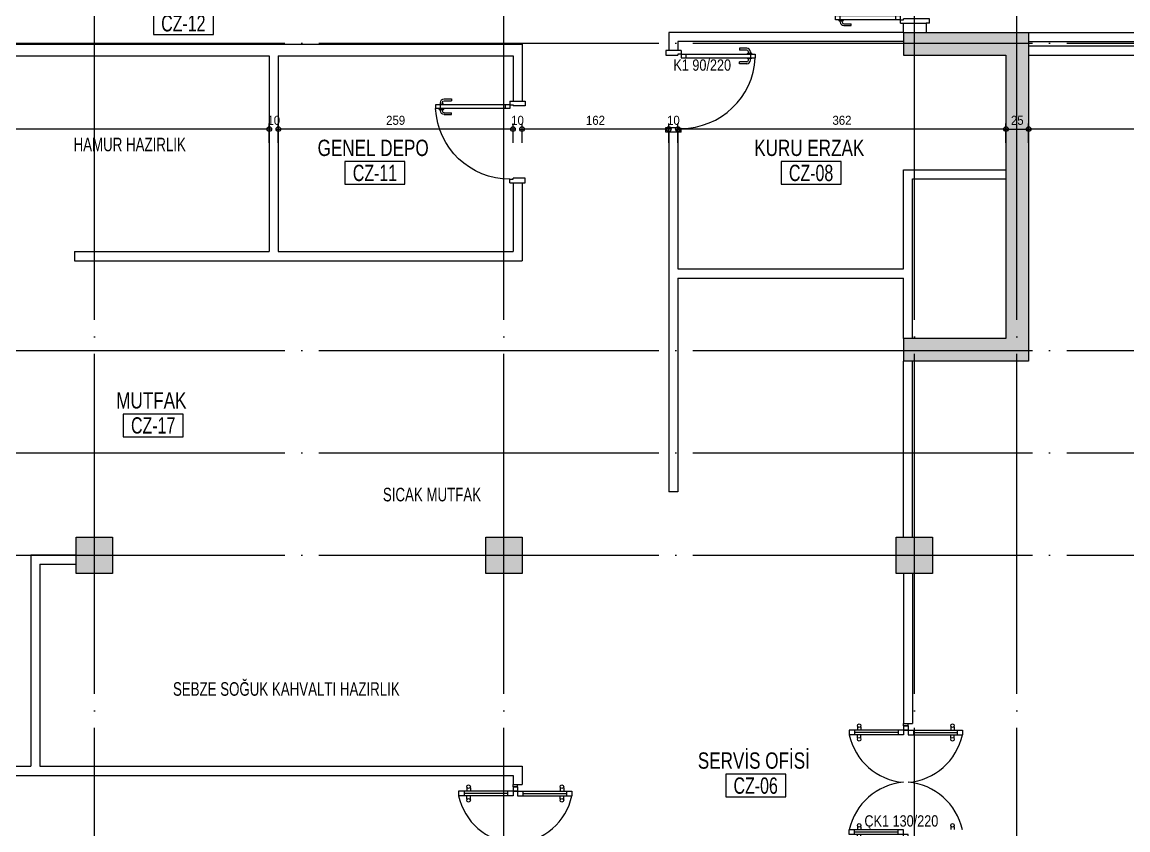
# Model space of a CAD drawing. Extents: x 460786 to 545292, y 30998 to 41694.
# Drawn here: x 490335 to 491556, y 39799 to 40691 of the extents above; entities that cross this region are included whole.
import ezdxf
from ezdxf.enums import TextEntityAlignment as Align

# ---------------------------------------------------------------- set-up
doc = ezdxf.new("R2010")
doc.units = 0
doc.header["$LTSCALE"] = 50
doc.header["$MEASUREMENT"] = 0
doc.header["$PDMODE"] = 35
doc.linetypes.add('DASHDOT', pattern=[5.5, 5, -0.25, 0, -0.25])
doc.layers.get('0').update_dxf_attribs({"linetype": 'CONTINUOUS'})
doc.layers.get('Defpoints').update_dxf_attribs({"linetype": 'CONTINUOUS'})
for name, color, linetype in [('A-Aks Dikey', 12, 'DASHDOT'), ('A-Aks Yatay', 12, 'DASHDOT'), ('A-Betonarme', 6, 'CONTINUOUS'), ('A-Cam', 160, 'CONTINUOUS'), ('A-Duvar', 7, 'CONTINUOUS'), ('A-Kapı', 2, 'CONTINUOUS'), ('A-mahal adi', 1, 'CONTINUOUS'), ('A-mahal no', 4, 'CONTINUOUS'), ('A-Olcu  IC Yatay', 8, 'CONTINUOUS'), ('A-Poz-Kapı', 4, 'CONTINUOUS'), ('A-Tarama 1', 9, 'CONTINUOUS'), ('A-Yazı 1', 200, 'CONTINUOUS')]:
    doc.layers.add(name, color=color, linetype=linetype)
doc.styles.add('blkan', font='arial.ttf', dxfattribs={"width": 0.9, "height": 12.5})
doc.styles.get("Standard").update_dxf_attribs({"font": 'arial.ttf', "width": 0.9})
doc.dimstyles.new('EXIT', dxfattribs={"dimscale": 50, "dimtxt": 0.23, "dimasz": 0.03, "dimexe": 0.125, "dimexo": 0.5, "dimgap": 0.09, "dimtad": 1, "dimzin": 1, "dimdsep": 46, "dimtxsty": 'Standard', "dimblk": 'TICK', "dimcen": 0.2, "dimadec": 0, "dimazin": 0, "dimtfac": 1, "dimtix": 1, "dimtofl": 0, "dimtmove": 2, "dimatfit": 3, "dimldrblk": 'TICK', "dimfxl": 1, "dimtolj": 1, "dimtzin": 1, "dimarcsym": 0})
pattern_1 = [(225, (-3046.124, 1950.459), (5.30330086, -5.30330086), []), (225, (-3051.4276, 1950.459), (5.30330086, -5.30330086), [3.75, -1.875])]

# ---------------------------------------------------------------- blocks, each defined once
blk = doc.blocks.new('kapı L 160p 25')
at = {"ltscale": 20}
for p, q in [((14, 75.3), (18.2, 75.3)), ((14, 3.5), (14, 75.3)), ((18.2, 3.5), (18.2, 75.3)), ((166, 75.3), (161.8, 75.3)), ((161.8, 3.5), (161.8, 75.3)), ((166, 3.5), (166, 75.3)), ((7.5, 65.8), (7.5, 57.8)), ((9.5, 65.8), (9.5, 57.8)), ((11.5, 69.8), (13.2, 69.8)), ((11.5, 67.8), (13.2, 67.8)), ((13.2, 71.3), (14, 71.3)), ((13.2, 71.3), (13.2, 66.3)), ((13.2, 66.3), (14, 66.3)), ((13.2, 66.3), (14, 66.3)), ((14, 70.1), (18.2, 70.1)), ((19, 71.3), (18.2, 71.3)), ((19, 66.3), (18.2, 66.3)), ((19, 71.3), (19, 66.3)), ((20.7, 69.8), (19, 69.8)), ((20.7, 67.8), (19, 67.8)), ((22.7, 65.8), (22.7, 57.8)), ((24.7, 65.8), (24.7, 57.8)), ((155.3, 65.8), (155.3, 57.8)), ((157.3, 65.8), (157.3, 57.8)), ((159.3, 69.8), (161, 69.8)), ((159.3, 67.8), (161, 67.8)), ((161, 71.3), (161.8, 71.3)), ((161, 71.3), (161, 66.3)), ((161, 66.3), (161.8, 66.3)), ((166, 70.1), (161.8, 70.1)), ((166.8, 71.3), (166, 71.3)), ((166.8, 66.3), (166, 66.3)), ((166.8, 66.3), (166, 66.3)), ((166.8, 71.3), (166.8, 66.3)), ((168.5, 69.8), (166.8, 69.8)), ((168.5, 67.8), (166.8, 67.8)), ((170.5, 65.8), (170.5, 57.8)), ((172.5, 65.8), (172.5, 57.8)), ((7.5, 57.8), (9.5, 57.8)), ((24.7, 57.8), (22.7, 57.8)), ((155.3, 57.8), (157.3, 57.8)), ((172.5, 57.8), (170.5, 57.8)), ((10, 3.5), (14, 3.5)), ((10, 3.5), (10, 0)), ((14, 8.7), (18.2, 8.7)), ((14, 3.5), (18.2, 3.5)), ((14, 3.5), (14, 0)), ((14, 0), (15, 0)), ((15, -28.5), (15, 0)), ((166, 8.7), (161.8, 8.7)), ((166, 3.5), (161.8, 3.5)), ((165, -28.5), (165, 0)), ((166, 0), (165, 0)), ((170, 3.5), (166, 3.5)), ((166, 3.5), (166, 0)), ((170, 3.5), (170, 0)), ((10, -28.5), (10, -25)), ((10, -28.5), (15, -28.5)), ((170, -28.5), (165, -28.5)), ((170, -28.5), (170, -25))]:
    blk.add_line(p, q, dxfattribs=at)
for centre, start, end in [((18.2, 3.5), 0, 90), ((161.8, 3.5), 90, 180)]:
    blk.add_arc(centre, 71.8, start, end)
for centre, radius, start, end in [((11.5, 65.8), 4, 90, 180), ((11.5, 65.8), 2, 90, 180), ((20.7, 65.8), 4, 0, 90), ((20.7, 65.8), 2, 0, 90), ((159.3, 65.8), 4, 90, 180), ((159.3, 65.8), 2, 90, 180), ((168.5, 65.8), 4, 0, 90), ((168.5, 65.8), 2, 0, 90)]:
    blk.add_arc(centre, radius, start, end, dxfattribs=at)
at = {"layer": 'A-Poz-Kapı', "width": 0.8}
blk.add_attdef('POZNO', (40, -15.2), '', height=12.5, rotation=90, dxfattribs=at)
blk = doc.blocks.new('kapı L 90p 10')
at = {"ltscale": 20}
for p, q in [((-2.5, 75.9), (-2.5, 67.9)), ((-0.5, 75.9), (-0.5, 67.9)), ((1.5, 79.9), (3.2, 79.9)), ((1.5, 77.9), (3.2, 77.9)), ((3.2, 81.4), (4, 81.4)), ((3.2, 81.4), (3.2, 76.4)), ((3.2, 76.4), (4, 76.4)), ((3.2, 76.4), (4, 76.4)), ((4, 85.4), (8.2, 85.4)), ((4, 3.5), (4, 85.4)), ((4, 80.2), (8.2, 80.2)), ((8.2, 3.5), (8.2, 85.4)), ((9, 81.4), (8.2, 81.4)), ((9, 76.4), (8.2, 76.4)), ((9, 81.4), (9, 76.4)), ((10.7, 79.9), (9, 79.9)), ((10.7, 77.9), (9, 77.9)), ((12.7, 75.9), (12.7, 67.9)), ((14.7, 75.9), (14.7, 67.9)), ((-2.5, 67.9), (-0.5, 67.9)), ((14.7, 67.9), (12.7, 67.9)), ((0, 3.5), (4, 3.5)), ((0, 3.5), (0, 0)), ((4, 8.7), (8.2, 8.7)), ((4, 3.5), (8.2, 3.5)), ((4, 3.5), (4, 0)), ((90, 3.5), (86, 3.5)), ((86, 3.5), (86, 0)), ((90, 3.5), (90, 0)), ((4, 0), (5, 0)), ((5, -13.5), (5, 0)), ((85, -13.5), (85, 0)), ((86, 0), (85, 0))]:
    blk.add_line(p, q, dxfattribs=at)
for p, q in [((0, -10), (0, -13.5)), ((90, -10), (90, -13.5)), ((0, -13.5), (5, -13.5)), ((90, -13.5), (85, -13.5))]:
    blk.add_line(p, q)
for centre, radius, start, end in [((1.5, 75.9), 4, 90, 180), ((1.5, 75.9), 2, 90, 180), ((10.7, 75.9), 4, 0, 90), ((10.7, 75.9), 2, 0, 90)]:
    blk.add_arc(centre, radius, start, end, dxfattribs=at)
blk.add_arc((4, 3.5), 82, 0, 87.0641)
at = {"layer": 'A-Poz-Kapı', "width": 0.8}
blk.add_attdef('POZNO', (25, -10), '', height=12.5, rotation=90, dxfattribs=at)
blk = doc.blocks.new('kapı CK 130 p')
for p, q in [((4, 51), (6.9, 51)), ((7.5, 0), (7.5, 60)), ((16, 51), (13.1, 51)), ((114, 51), (116.9, 51)), ((122.5, 0), (122.5, 60)), ((126, 51), (123.1, 51)), ((4, 47), (6.9, 47)), ((16, 47), (13.1, 47)), ((114, 47), (116.9, 47)), ((126, 47), (123.1, 47)), ((2.5, 0), (0, 0)), ((127.5, 0), (130, 0)), ((2.5, -5), (0, -5)), ((127.5, -5), (130, -5))]:
    blk.add_line(p, q)
at = {"ltscale": 20}
for p, q in [((7.5, 60), (12.5, 60)), ((7.5, 0), (7.5, 60)), ((7.5, 54), (12.5, 54)), ((10, 6), (10, 54)), ((12.5, 0), (12.5, 60)), ((122.5, 60), (117.5, 60)), ((117.5, 0), (117.5, 60)), ((122.5, 54), (117.5, 54)), ((120, 6), (120, 54)), ((122.5, 0), (122.5, 60)), ((2.5, 0), (7.5, 0)), ((2.5, -5), (2.5, 0)), ((7.5, 6), (12.5, 6)), ((7.5, 0), (12.5, 0)), ((7.5, -5), (7.5, 0)), ((122.5, 6), (117.5, 6)), ((122.5, 0), (117.5, 0)), ((122.5, -5), (122.5, 0)), ((127.5, 0), (122.5, 0)), ((122.5, -5), (122.5, 0)), ((127.5, -5), (127.5, 0)), ((2.5, -5), (7.5, -5)), ((127.5, -5), (122.5, -5))]:
    blk.add_line(p, q, dxfattribs=at)
for centre in [(2.5, 49), (17.5, 49), (112.5, 49), (127.5, 49)]:
    blk.add_circle(centre, 2)
for centre, start, end in [((-1.7, -5.4), 4.6307, 77.7411), ((131.7, -5.4), 102.2589, 175.3693)]:
    blk.add_arc(centre, 66.9, start, end)
at = {"layer": 'A-Poz-Kapı', "width": 0.8}
blk.add_attdef('POZNO', (28.3, -3.7), '', height=12.5, rotation=90, dxfattribs=at)
blk = doc.blocks.new('mahal adı')
at = {"layer": 'A-mahal no'}
blk.add_lwpolyline([(-75.6, -73.4), (89.9, -73.4), (89.9, -10.9), (-75.6, -10.9)], close=True, dxfattribs=at)
at = {"layer": 'A-mahal adi', "width": 0.75}
for p in [(2.1, 88.8), (2.1, 27)]:
    blk.add_attdef('MAHALADI', text='', height=45, dxfattribs=at).set_placement(p, align=Align.MIDDLE_CENTER)
at = {"layer": 'A-mahal no', "width": 0.7}
blk.add_attdef('MAHALNO', text='', height=45, dxfattribs=at).set_placement((7.1, -42.1), align=Align.MIDDLE_CENTER)
blk = doc.blocks.new('TICK', base_point=(53.7, 38.06))
blk.add_line((55.37, 38.06), (52.04, 38.06))
blk.add_circle((53.7, 38.06), 1.67)
blk = doc.blocks.new('*D1000')
at = {"layer": 'A-Olcu  IC Yatay', "color": 0, "lineweight": -2, "transparency": 16777216}
for p, q in [((489967.08016, 40557.46265), (489967.08016, 40578.71265)), ((490608.08016, 40557.46265), (490608.08016, 40578.71265)), ((490606.58016, 40572.46265), (489968.58016, 40572.46265))]:
    blk.add_line(p, q, dxfattribs=at)
at = {"layer": 'Defpoints', "color": 0, "transparency": 16777216}
for p in [(489967.08016, 40572.46265), (489967.08016, 40532.46265), (490608.08016, 40532.46265)]:
    blk.add_point(p, dxfattribs=at)
at = {"layer": 'A-Olcu  IC Yatay', "color": 0, "lineweight": -2, "transparency": 16777216, "xscale": 1.5, "yscale": 1.5, "zscale": 1.5}
for p, rotation in [((489967.08016, 40572.46265), 180.000000005878), ((490608.08016, 40572.46265), 5.877938136222838e-09)]:
    blk.add_blockref('TICK', p, dxfattribs=dict(at, rotation=rotation))
at = {"layer": 'A-Olcu  IC Yatay', "color": 0, "transparency": 16777216, "insert": (490287.58016, 40582.06838), "char_height": 10, "attachment_point": 5, "rotation": 0.00000001}
blk.add_mtext('\\A1;641', dxfattribs=at)
blk = doc.blocks.new('*D1001')
at = {"layer": 'A-Olcu  IC Yatay', "color": 0, "lineweight": -2, "transparency": 16777216}
for p, q in [((490608.08016, 40557.46265), (490608.08016, 40578.71265)), ((490618.08016, 40557.46265), (490618.08016, 40578.71265)), ((490606.58016, 40572.46265), (490605.08016, 40572.46265)), ((490619.58016, 40572.46265), (490621.08016, 40572.46265))]:
    blk.add_line(p, q, dxfattribs=at)
at = {"layer": 'Defpoints', "color": 0, "transparency": 16777216}
for p in [(490618.08016, 40572.46265), (490608.08016, 40532.46265), (490618.08016, 40532.46265)]:
    blk.add_point(p, dxfattribs=at)
at = {"layer": 'A-Olcu  IC Yatay', "color": 0, "lineweight": -2, "transparency": 16777216, "xscale": 1.5, "yscale": 1.5, "zscale": 1.5}
blk.add_blockref('TICK', (490608.08016, 40572.46265), dxfattribs=at)
at = {"layer": 'A-Olcu  IC Yatay', "color": 0, "lineweight": -2, "transparency": 16777216, "xscale": 1.5, "yscale": 1.5, "zscale": 1.5, "rotation": 180}
blk.add_blockref('TICK', (490618.08016, 40572.46265), dxfattribs=at)
at = {"layer": 'A-Olcu  IC Yatay', "color": 0, "transparency": 16777216, "insert": (490613.08016, 40582.06838), "char_height": 10, "attachment_point": 5}
blk.add_mtext('\\A1;10', dxfattribs=at)
blk = doc.blocks.new('*D1002')
at = {"layer": 'A-Olcu  IC Yatay', "color": 0, "lineweight": -2, "transparency": 16777216}
for p, q in [((490618.08016, 40557.46265), (490618.08016, 40578.71265)), ((490877.08016, 40557.46265), (490877.08016, 40578.71265)), ((490875.58016, 40572.46265), (490619.58016, 40572.46265))]:
    blk.add_line(p, q, dxfattribs=at)
at = {"layer": 'Defpoints', "color": 0, "transparency": 16777216}
for p in [(490618.08016, 40572.46265), (490618.08016, 40532.46265), (490877.08016, 40532.46265)]:
    blk.add_point(p, dxfattribs=at)
at = {"layer": 'A-Olcu  IC Yatay', "color": 0, "lineweight": -2, "transparency": 16777216, "xscale": 1.5, "yscale": 1.5, "zscale": 1.5}
for p, rotation in [((490618.08016, 40572.46265), 180.0000000058782), ((490877.08016, 40572.46265), 5.878177944396157e-09)]:
    blk.add_blockref('TICK', p, dxfattribs=dict(at, rotation=rotation))
at = {"layer": 'A-Olcu  IC Yatay', "color": 0, "transparency": 16777216, "insert": (490747.58016, 40582.06838), "char_height": 10, "attachment_point": 5, "rotation": 0.00000001}
blk.add_mtext('\\A1;259', dxfattribs=at)
blk = doc.blocks.new('*D1003')
at = {"layer": 'A-Olcu  IC Yatay', "color": 0, "lineweight": -2, "transparency": 16777216}
for p, q in [((490877.08016, 40557.46265), (490877.08016, 40578.71265)), ((490887.08016, 40557.46265), (490887.08016, 40578.71265)), ((490875.58016, 40572.46265), (490874.08016, 40572.46265)), ((490888.58016, 40572.46265), (490890.08016, 40572.46265))]:
    blk.add_line(p, q, dxfattribs=at)
at = {"layer": 'Defpoints', "color": 0, "transparency": 16777216}
for p in [(490887.08016, 40572.46265), (490877.08016, 40532.46265), (490887.08016, 40532.46265)]:
    blk.add_point(p, dxfattribs=at)
at = {"layer": 'A-Olcu  IC Yatay', "color": 0, "lineweight": -2, "transparency": 16777216, "xscale": 1.5, "yscale": 1.5, "zscale": 1.5}
blk.add_blockref('TICK', (490877.08016, 40572.46265), dxfattribs=at)
at = {"layer": 'A-Olcu  IC Yatay', "color": 0, "lineweight": -2, "transparency": 16777216, "xscale": 1.5, "yscale": 1.5, "zscale": 1.5, "rotation": 180}
blk.add_blockref('TICK', (490887.08016, 40572.46265), dxfattribs=at)
at = {"layer": 'A-Olcu  IC Yatay', "color": 0, "transparency": 16777216, "insert": (490882.08016, 40582.06838), "char_height": 10, "attachment_point": 5}
blk.add_mtext('\\A1;10', dxfattribs=at)
blk = doc.blocks.new('*D1004')
at = {"layer": 'A-Olcu  IC Yatay', "color": 0, "lineweight": -2, "transparency": 16777216}
for p, q in [((490887.08016, 40557.46265), (490887.08016, 40578.71265)), ((491049.08016, 40557.46265), (491049.08016, 40578.71265)), ((491047.58016, 40572.46265), (490888.58016, 40572.46265))]:
    blk.add_line(p, q, dxfattribs=at)
at = {"layer": 'Defpoints', "color": 0, "transparency": 16777216}
for p in [(490887.08016, 40572.46265), (490887.08016, 40532.46265), (491049.08016, 40532.46265)]:
    blk.add_point(p, dxfattribs=at)
at = {"layer": 'A-Olcu  IC Yatay', "color": 0, "lineweight": -2, "transparency": 16777216, "xscale": 1.5, "yscale": 1.5, "zscale": 1.5}
for p, rotation in [((490887.08016, 40572.46265), 180.0000000059161), ((491049.08016, 40572.46265), 5.916147571838338e-09)]:
    blk.add_blockref('TICK', p, dxfattribs=dict(at, rotation=rotation))
at = {"layer": 'A-Olcu  IC Yatay', "color": 0, "transparency": 16777216, "insert": (490968.08016, 40582.06838), "char_height": 10, "attachment_point": 5, "rotation": 0.00000001}
blk.add_mtext('\\A1;162', dxfattribs=at)
blk = doc.blocks.new('*D1005')
at = {"layer": 'A-Olcu  IC Yatay', "color": 0, "lineweight": -2, "transparency": 16777216}
for p, q in [((491049.08016, 40557.46265), (491049.08016, 40578.71265)), ((491059.08016, 40557.46265), (491059.08016, 40578.71265)), ((491047.58016, 40572.46265), (491046.08016, 40572.46265)), ((491060.58016, 40572.46265), (491062.08016, 40572.46265))]:
    blk.add_line(p, q, dxfattribs=at)
at = {"layer": 'Defpoints', "color": 0, "transparency": 16777216}
for p in [(491059.08016, 40572.46265), (491049.08016, 40532.46265), (491059.08016, 40532.46265)]:
    blk.add_point(p, dxfattribs=at)
at = {"layer": 'A-Olcu  IC Yatay', "color": 0, "lineweight": -2, "transparency": 16777216, "xscale": 1.5, "yscale": 1.5, "zscale": 1.5}
blk.add_blockref('TICK', (491049.08016, 40572.46265), dxfattribs=at)
at = {"layer": 'A-Olcu  IC Yatay', "color": 0, "lineweight": -2, "transparency": 16777216, "xscale": 1.5, "yscale": 1.5, "zscale": 1.5, "rotation": 180}
blk.add_blockref('TICK', (491059.08016, 40572.46265), dxfattribs=at)
at = {"layer": 'A-Olcu  IC Yatay', "color": 0, "transparency": 16777216, "insert": (491054.08016, 40582.06838), "char_height": 10, "attachment_point": 5}
blk.add_mtext('\\A1;10', dxfattribs=at)
blk = doc.blocks.new('*D1006')
at = {"layer": 'A-Olcu  IC Yatay', "color": 0, "lineweight": -2, "transparency": 16777216}
for p, q in [((491059.1, 40557.5), (491059.1, 40578.7)), ((491421.1, 40557.5), (491421.1, 40578.7)), ((491419.6, 40572.5), (491060.6, 40572.5))]:
    blk.add_line(p, q, dxfattribs=at)
at = {"layer": 'Defpoints', "color": 0, "transparency": 16777216}
for p in [(491059.1, 40572.5), (491059.1, 40532.5), (491421.1, 40532.5)]:
    blk.add_point(p, dxfattribs=at)
at = {"layer": 'A-Olcu  IC Yatay', "color": 0, "lineweight": -2, "transparency": 16777216, "xscale": 1.5, "yscale": 1.5, "zscale": 1.5}
for p, rotation in [((491059.1, 40572.5), 180.0000000059192), ((491421.1, 40572.5), 5.919265078091485e-09)]:
    blk.add_blockref('TICK', p, dxfattribs=dict(at, rotation=rotation))
at = {"layer": 'A-Olcu  IC Yatay', "color": 0, "transparency": 16777216, "insert": (491240.1, 40582.1), "char_height": 10, "attachment_point": 5, "rotation": 0}
blk.add_mtext('\\A1;362', dxfattribs=at)
blk = doc.blocks.new('*D1007')
at = {"layer": 'A-Olcu  IC Yatay', "color": 0, "lineweight": -2, "transparency": 16777216}
for p, q in [((491421.08016, 40557.46265), (491421.08016, 40578.71265)), ((491446.08016, 40557.46265), (491446.08016, 40578.71265)), ((491422.58016, 40572.46265), (491444.58016, 40572.46265))]:
    blk.add_line(p, q, dxfattribs=at)
at = {"layer": 'Defpoints', "color": 0, "transparency": 16777216}
for p in [(491446.08016, 40572.46265), (491421.08016, 40532.46265), (491446.08016, 40532.46265)]:
    blk.add_point(p, dxfattribs=at)
at = {"layer": 'A-Olcu  IC Yatay', "color": 0, "lineweight": -2, "transparency": 16777216, "xscale": 1.5, "yscale": 1.5, "zscale": 1.5, "rotation": 180}
blk.add_blockref('TICK', (491421.08016, 40572.46265), dxfattribs=at)
at = {"layer": 'A-Olcu  IC Yatay', "color": 0, "lineweight": -2, "transparency": 16777216, "xscale": 1.5, "yscale": 1.5, "zscale": 1.5}
blk.add_blockref('TICK', (491446.08016, 40572.46265), dxfattribs=at)
at = {"layer": 'A-Olcu  IC Yatay', "color": 0, "transparency": 16777216, "insert": (491433.58016, 40582.06838), "char_height": 10, "attachment_point": 5}
blk.add_mtext('\\A1;25', dxfattribs=at)
blk = doc.blocks.new('*D1008')
at = {"layer": 'A-Olcu  IC Yatay', "color": 0, "lineweight": -2, "transparency": 16777216}
for p, q in [((491446.1, 40557.5), (491446.1, 40578.7)), ((493457.1, 40557.5), (493457.1, 40578.7)), ((493455.6, 40572.5), (491447.6, 40572.5))]:
    blk.add_line(p, q, dxfattribs=at)
at = {"layer": 'Defpoints', "color": 0, "transparency": 16777216}
for p in [(491446.1, 40572.5), (491446.1, 40532.5), (493457.1, 40532.5)]:
    blk.add_point(p, dxfattribs=at)
at = {"layer": 'A-Olcu  IC Yatay', "color": 0, "lineweight": -2, "transparency": 16777216, "xscale": 1.5, "yscale": 1.5, "zscale": 1.5}
for p, rotation in [((491446.1, 40572.5), 180.0000000059365), ((493457.1, 40572.5), 5.936531266570455e-09)]:
    blk.add_blockref('TICK', p, dxfattribs=dict(at, rotation=rotation))
at = {"layer": 'A-Olcu  IC Yatay', "color": 0, "transparency": 16777216, "insert": (492451.6, 40582.1), "char_height": 10, "attachment_point": 5, "rotation": 0}
blk.add_mtext('\\A1;2011', dxfattribs=at)

msp = doc.modelspace()

# ---------------------------------------------------------------- hatches: boundary and pattern name
at = {"layer": 'A-Tarama 1'}
h = msp.add_hatch(dxfattribs=at)
h.set_pattern_fill('ANSI33', color=256, scale=30, angle=180, style=0)
h.set_pattern_definition(pattern_1)
h.paths.add_polyline_path([(489499.08, 40799.23), (489459.08, 40799.23), (489459.08, 40759.23), (489499.08, 40759.23)])
h.paths.add_polyline_path([(489937.08, 40799.23), (489912.08, 40799.23), (489912.08, 40680.2), (489912.08, 40653.23), (489937.08, 40653.23)])
h.paths.add_polyline_path([(489967.08, 40799.23), (489942.08, 40799.23), (489942.08, 40653.23), (489967.08, 40653.23)])
h.paths.add_polyline_path([(489974.58, 41099.23), (489934.58, 41099.23), (489934.58, 41059.23), (489974.58, 41059.23)])
h.paths.add_polyline_path([(490435.08, 41099.23), (490395.08, 41099.23), (490395.08, 41059.23), (490435.08, 41059.23)])
h.paths.add_polyline_path([(490435.08, 40800.2), (490395.08, 40800.2), (490395.08, 40760.2), (490435.08, 40760.2)])
h.paths.add_polyline_path([(490435.08, 40122.2), (490395.08, 40122.2), (490395.08, 40082.2), (490435.08, 40082.2)])
h.paths.add_polyline_path([(490435.08, 39669.2), (490395.08, 39669.2), (490395.08, 39629.2), (490435.08, 39629.2)])
h.paths.add_polyline_path([(489937.08, 39669.2), (489904.08, 39669.2), (489904.08, 39629.2), (489937.08, 39629.2)])
h.paths.add_polyline_path([(489974.08, 39669.2), (489942.08, 39669.2), (489942.08, 39629.2), (489974.08, 39629.2)])
h.paths.add_polyline_path([(489975.08, 40122.2), (489942.08, 40122.2), (489942.08, 40082.2), (489975.08, 40082.2)])
h.paths.add_polyline_path([(489937.08, 40122.2), (489897.08, 40122.2), (489897.08, 40082.2), (489937.08, 40082.2)])
h.paths.add_polyline_path([(489937.08, 38999.2), (489904.58, 38999.2), (489904.58, 38959.2), (489937.08, 38959.2)])
h.paths.add_polyline_path([(489975.08, 38999.2), (489942.08, 38999.2), (489942.08, 38959.2), (489975.08, 38959.2)])
h.paths.add_polyline_path([(490435.08, 38991.2), (490395.08, 38991.2), (490395.08, 38951.2), (490435.08, 38951.2)])
h.paths.add_polyline_path([(489499.08, 38991.2), (489459.08, 38991.2), (489459.08, 38951.2), (489499.08, 38951.2)])
h.paths.add_polyline_path([(489499.08, 39669.2), (489459.08, 39669.2), (489459.08, 39629.2), (489499.08, 39629.2)])
h.paths.add_polyline_path([(489499.08, 40122.2), (489459.08, 40122.2), (489459.08, 40082.2), (489499.08, 40082.2)])
h = msp.add_hatch(dxfattribs=at)
h.set_pattern_fill('ANSI33', color=256, scale=30, angle=180, style=0)
h.set_pattern_definition(pattern_1)
h.paths.add_polyline_path([(491446.08, 39435.2), (491308.08, 39435.2), (491308.08, 39410.2), (491421.08, 39410.2), (491421.08, 39096.2), (491308.08, 39096.2), (491308.08, 38958.2), (491333.08, 38958.2), (491333.08, 39071.2), (491446.08, 39071.2)])
h.paths.add_polyline_path([(490887.08, 38991.2), (490847.08, 38991.2), (490847.08, 38951.2), (490887.08, 38951.2)])
h.paths.add_polyline_path([(490887.08, 40122.2), (490847.08, 40122.2), (490847.08, 40082.2), (490887.08, 40082.2)])
h.paths.add_polyline_path([(490887.08, 39669.2), (490847.08, 39669.2), (490847.08, 39629.2), (490887.08, 39629.2)])
h.paths.add_polyline_path([(491340.08, 39669.2), (491300.08, 39669.2), (491300.08, 39629.2), (491340.08, 39629.2)])
h.paths.add_polyline_path([(491340.08, 40122.2), (491300.08, 40122.2), (491300.08, 40082.2), (491340.08, 40082.2)])
h.paths.add_polyline_path([(491446.08, 40679.2), (491308.08, 40679.2), (491308.08, 40654.2), (491421.08, 40654.2), (491421.08, 40341.2), (491308.08, 40341.2), (491308.08, 40316.2), (491446.08, 40316.2)])
h.paths.add_polyline_path([(490887.08, 41099.23), (490847.08, 41099.23), (490847.08, 41059.23), (490887.08, 41059.23)])
h.paths.add_polyline_path([(490887.08, 40800.2), (490847.08, 40800.2), (490847.08, 40760.2), (490887.08, 40760.2)])
h.paths.add_polyline_path([(491340.08, 41099.23), (491300.08, 41099.23), (491300.08, 41059.23), (491340.08, 41059.23)])

# ---------------------------------------------------------------- linework, layer by layer
at = {"layer": 'A-Aks Dikey', "ltscale": 1.5}
for p, q in [((490415.08, 37886.28), (490415.08, 41299.23)), ((490867.08, 37886.28), (490867.08, 41299.23)), ((491320.08, 37886.28), (491320.08, 41299.23)), ((491433.08, 37886.28), (491433.08, 41299.23))]:
    msp.add_line(p, q, dxfattribs=at)
at = {"layer": 'A-Aks Yatay', "ltscale": 1.5}
for p, q in [((486949.49, 40667.2), (494804.32, 40667.2)), ((486949.49, 40328.2), (494804.32, 40328.2)), ((486949.49, 40215.2), (494804.32, 40215.2)), ((486949.49, 40102.2), (494804.32, 40102.2))]:
    msp.add_line(p, q, dxfattribs=at)
at = {"layer": 'A-Betonarme'}
for p, q in [((491308.08, 40679.2), (491446.08, 40679.2)), ((491308.08, 40679.2), (491308.08, 40654.2)), ((491446.08, 40679.2), (491446.08, 40316.2)), ((491308.08, 40654.2), (491421.08, 40654.2)), ((491421.08, 40654.2), (491421.08, 40341.2)), ((491421.08, 40341.2), (491308.08, 40341.2)), ((491308.08, 40341.2), (491308.08, 40316.2)), ((491446.08, 40316.2), (491308.08, 40316.2))]:
    msp.add_line(p, q, dxfattribs=at)
for points in [[(490395.08, 40122.2), (490435.08, 40122.2), (490435.08, 40082.2), (490395.08, 40082.2)], [(490847.08, 40122.2), (490887.08, 40122.2), (490887.08, 40082.2), (490847.08, 40082.2)], [(491300.08, 40122.2), (491340.08, 40122.2), (491340.08, 40082.2), (491300.08, 40082.2)]]:
    msp.add_lwpolyline(points, close=True, dxfattribs=at)
at = {"layer": 'A-Cam'}
for p, q in [((491308.08, 39914.08), (491308.08, 39916.58)), ((491313.08, 39914.08), (491313.08, 39916.58)), ((491308.08, 39914.08), (491308.08, 39909.08)), ((491308.08, 39914.08), (491313.08, 39914.08)), ((491308.08, 39909.08), (491313.08, 39909.08)), ((491308.08, 39909.08), (491313.08, 39909.08)), ((491313.08, 39914.08), (491313.08, 39909.08)), ((491313.08, 39909.08), (491313.08, 39904.08)), ((491313.08, 39909.08), (491373.08, 39909.08)), ((491313.08, 39909.08), (491373.08, 39909.08)), ((491313.08, 39904.08), (491373.08, 39904.08)), ((491319.08, 39909.08), (491319.08, 39904.08)), ((491319.08, 39906.58), (491367.08, 39906.58)), ((491360.08, 39912.53), (491360.08, 39909.68)), ((491360.08, 39900.63), (491360.08, 39903.48)), ((491364.08, 39912.53), (491364.08, 39909.68)), ((491364.08, 39900.63), (491364.08, 39903.48)), ((491367.08, 39909.08), (491367.08, 39904.08)), ((491373.08, 39909.08), (491373.08, 39904.08)), ((490877.08, 39846.73), (490877.08, 39849.23)), ((490877.08, 39846.73), (490877.08, 39841.73)), ((490877.08, 39846.73), (490882.08, 39846.73)), ((490877.08, 39841.73), (490882.08, 39841.73)), ((490877.08, 39841.73), (490882.08, 39841.73)), ((490882.08, 39846.73), (490882.08, 39849.23)), ((490882.08, 39846.73), (490882.08, 39841.73)), ((490882.08, 39841.73), (490882.08, 39836.73)), ((490882.08, 39841.73), (490942.08, 39841.73)), ((490882.08, 39841.73), (490942.08, 39841.73)), ((490888.08, 39841.73), (490888.08, 39836.73)), ((490929.08, 39845.19), (490929.08, 39842.34)), ((490933.08, 39845.19), (490933.08, 39842.34)), ((490936.08, 39841.73), (490936.08, 39836.73)), ((490942.08, 39841.73), (490942.08, 39836.73)), ((490882.08, 39836.73), (490942.08, 39836.73)), ((490888.08, 39839.23), (490936.08, 39839.23)), ((490929.08, 39833.28), (490929.08, 39836.13)), ((490933.08, 39833.28), (490933.08, 39836.13)), ((491360.08, 39802.53), (491360.08, 39799.68)), ((491364.08, 39802.53), (491364.08, 39799.68))]:
    msp.add_line(p, q, dxfattribs=at)
for centre in [(491362.08, 39914.08), (491362.08, 39899.08), (490931.08, 39846.73), (490931.08, 39831.73), (491362.08, 39804.08)]:
    msp.add_circle(centre, 2, dxfattribs=at)
for centre, start, end in [((491307.68, 39918.29), 274.63071, 347.74114), ((491307.68, 39784.87), 12.25886, 85.36929), ((490876.68, 39850.95), 274.63071, 347.74114)]:
    msp.add_arc(centre, 66.93, start, end, dxfattribs=at)
at = {"layer": 'A-Duvar'}
for p, q in [((491308.08, 40679.2), (491308.08, 40689.2)), ((491308.08, 40689.2), (491333.08, 40689.2)), ((491333.08, 40689.2), (491333.08, 40679.2)), ((491308.08, 40679.2), (491049.08, 40679.2)), ((491049.08, 40679.2), (491049.08, 40659.2)), ((491446.08, 40679.2), (491710.08, 40679.2)), ((490277.08, 40666.23), (490887.08, 40666.23)), ((490887.08, 40666.23), (490887.08, 40603.23)), ((491059.08, 40659.2), (491049.08, 40659.2)), ((491059.08, 40669.2), (491059.08, 40659.2)), ((491308.08, 40669.2), (491059.08, 40669.2)), ((491446.08, 40669.2), (491710.08, 40669.2)), ((491446.08, 40664.2), (491710.08, 40664.2)), ((490301.08, 40653.23), (490608.08, 40653.23)), ((490608.08, 40653.23), (490608.08, 40437.23)), ((490618.08, 40653.23), (490618.08, 40437.23)), ((490618.08, 40653.23), (490877.08, 40653.23)), ((490877.08, 40653.23), (490877.08, 40603.23)), ((491446.08, 40654.2), (491710.08, 40654.2)), ((490877.08, 40603.23), (490887.08, 40603.23)), ((491059.08, 40569.2), (491049.08, 40569.2)), ((491049.08, 40569.2), (491049.08, 40418.08)), ((491059.08, 40569.2), (491059.08, 40418.08)), ((491308.08, 40527.67), (491421.08, 40527.67)), ((491308.08, 40418.08), (491308.08, 40527.67)), ((490877.08, 40513.23), (490887.08, 40513.23)), ((490877.08, 40513.23), (490877.08, 40437.23)), ((490887.08, 40513.23), (490887.08, 40427.23)), ((491318.08, 40517.67), (491421.08, 40517.67)), ((491318.08, 40341.2), (491318.08, 40517.67)), ((490393.08, 40437.23), (490608.08, 40437.23)), ((490393.08, 40437.23), (490393.08, 40427.23)), ((490393.08, 40427.23), (490887.08, 40427.23)), ((490618.08, 40437.23), (490877.08, 40437.23)), ((491049.08, 40418.08), (491049.08, 40172.11)), ((491059.08, 40418.08), (491308.08, 40418.08)), ((491059.08, 40408.08), (491308.08, 40408.08)), ((491059.08, 40408.08), (491059.08, 40172.11)), ((491308.08, 40341.2), (491308.08, 40408.08)), ((491308.08, 40122.2), (491308.08, 40316.2)), ((491318.08, 40122.2), (491318.08, 40316.2)), ((491059.08, 40172.11), (491049.08, 40172.11)), ((490395.08, 40102.2), (490345.08, 40102.2)), ((490345.08, 40102.2), (490345.08, 39869.23)), ((490345.08, 40102.2), (490395.08, 40102.2)), ((490355.08, 40092.2), (490355.08, 39869.23)), ((490355.08, 40092.2), (490395.08, 40092.2)), ((491308.08, 40082.2), (491308.08, 39916.58)), ((491318.08, 40082.2), (491318.08, 39916.58)), ((491308.08, 39916.58), (491318.08, 39916.58)), ((491308.08, 39916.58), (491318.08, 39916.58)), ((489967.08, 39869.23), (490345.08, 39869.23)), ((490355.08, 39869.23), (490887.08, 39869.23)), ((490887.08, 39869.23), (490887.08, 39849.23)), ((489967.08, 39859.23), (490877.08, 39859.23)), ((490877.08, 39859.23), (490877.08, 39849.23)), ((490877.08, 39849.23), (490887.08, 39849.23))]:
    msp.add_line(p, q, dxfattribs=at)

# ---------------------------------------------------------------- block references
ref = msp.add_blockref('mahal adı', (490510.45, 40706.08), dxfattribs=dict(xscale=0.4, yscale=0.4, zscale=0.4))
ref.add_attrib('MAHALNO', 'CZ-12', dxfattribs={"layer": 'A-mahal no', "height": 18, "width": 0.7}).set_placement((490513.29, 40689.22), align=Align.MIDDLE_CENTER)
ref.add_attrib('MAHALADI', 'HOL', dxfattribs={"layer": 'A-mahal adi', "height": 18, "width": 0.75}).set_placement((490511.28, 40716.89), align=Align.MIDDLE_CENTER)
ref = msp.add_blockref('mahal adı', (490721.92, 40540.94), dxfattribs=dict(xscale=0.4, yscale=0.4, zscale=0.4))
ref.add_attrib('MAHALNO', 'CZ-11', dxfattribs={"layer": 'A-mahal no', "height": 18, "width": 0.7}).set_placement((490724.76, 40524.09), align=Align.MIDDLE_CENTER)
ref.add_attrib('MAHALADI', 'GENEL DEPO', dxfattribs={"layer": 'A-mahal adi', "height": 18, "width": 0.75}).set_placement((490722.74, 40551.75), align=Align.MIDDLE_CENTER)
ref = msp.add_blockref('mahal adı', (491203.19, 40540.94), dxfattribs=dict(xscale=0.4, yscale=0.4, zscale=0.4))
ref.add_attrib('MAHALNO', 'CZ-08', dxfattribs={"layer": 'A-mahal no', "height": 18, "width": 0.7}).set_placement((491206.03, 40524.09), align=Align.MIDDLE_CENTER)
ref.add_attrib('MAHALADI', 'KURU ERZAK', dxfattribs={"layer": 'A-mahal adi', "height": 18, "width": 0.75}).set_placement((491204.01, 40551.75), align=Align.MIDDLE_CENTER)
ref = msp.add_blockref('mahal adı', (490477.15, 40262.29), dxfattribs=dict(xscale=0.4, yscale=0.4, zscale=0.4))
ref.add_attrib('MAHALNO', 'CZ-17', dxfattribs={"layer": 'A-mahal no', "height": 18, "width": 0.7}).set_placement((490479.99, 40245.43), align=Align.MIDDLE_CENTER)
ref.add_attrib('MAHALADI', 'MUTFAK', dxfattribs={"layer": 'A-mahal adi', "height": 18, "width": 0.75}).set_placement((490477.98, 40273.1), align=Align.MIDDLE_CENTER)
ref = msp.add_blockref('mahal adı', (491142.03, 39864.79), dxfattribs=dict(xscale=0.4, yscale=0.4, zscale=0.4))
ref.add_attrib('MAHALNO', 'CZ-06', dxfattribs={"layer": 'A-mahal no', "height": 18, "width": 0.7}).set_placement((491144.87, 39847.94), align=Align.MIDDLE_CENTER)
ref.add_attrib('MAHALADI', 'SERVİS OFİSİ', dxfattribs={"layer": 'A-mahal adi', "height": 18, "width": 0.75}).set_placement((491142.85, 39875.6), align=Align.MIDDLE_CENTER)
at = {"layer": 'A-Cam'}
ref = msp.add_blockref('kapı CK 130 p', (491308.08, 39786.58), dxfattribs=dict(at, rotation=90))
ref.add_attrib('POZNO', 'ÇK1 130/220', (491264.87, 39802.7), dxfattribs={"layer": 'A-Poz-Kapı', "height": 12.5, "width": 0.8})
ref = msp.add_blockref('kapı CK 130 p', (490877.08, 39719.23), dxfattribs=dict(at, rotation=90))
ref.add_attrib('POZNO', 'ÇK1 130/220', (490833.87, 39735.35), dxfattribs={"layer": 'A-Poz-Kapı', "height": 12.5, "width": 0.8})
at = {"layer": 'A-Kapı', "rotation": 90}
msp.add_blockref('kapı L 160p 25', (491308.08, 40679.2), dxfattribs=at).add_auto_attribs({'POZNO': 'AK5 160/220'})
at = {"layer": 'A-Kapı'}
ref = msp.add_blockref('kapı L 90p 10', (491059.08, 40659.2), dxfattribs=dict(at, rotation=270))
ref.add_attrib('POZNO', 'K1 90/220', (491054.02, 40636.88), dxfattribs={"layer": 'A-Poz-Kapı', "height": 12.5, "width": 0.8})
at = {"layer": 'A-Kapı', "xscale": -1, "rotation": 90}
msp.add_blockref('kapı L 90p 10', (490877.08, 40603.23), dxfattribs=at)

# ---------------------------------------------------------------- texts
at = {"layer": 'A-Yazı 1', "style": 'blkan', "width": 0.7}
for s, p in [('HAMUR HAZIRLIK', (490392.19, 40547.96)), ('SICAK MUTFAK', (490733.48, 40161.62)), ('SEBZE SOĞUK KAHVALTI HAZIRLIK', (490501.84, 39947.08))]:
    msp.add_text(s, height=15, dxfattribs=at).set_placement(p)

# ---------------------------------------------------------------- dimensions: what is measured, and where the dimension line sits
at = {"layer": 'A-Olcu  IC Yatay'}
for p1, p2, distance, picture, middle in [((490608.08, 40532.46), (489967.08, 40532.46), -40, '*D1000', (490287.58, 40582.07)), ((490608.08, 40532.46), (490618.08, 40532.46), 40, '*D1001', (490613.08, 40582.07)), ((490877.08, 40532.46), (490618.08, 40532.46), -40, '*D1002', (490747.58, 40582.07)), ((490877.08, 40532.46), (490887.08, 40532.46), 40, '*D1003', (490882.08, 40582.07)), ((491049.08, 40532.46), (490887.08, 40532.46), -40, '*D1004', (490968.08, 40582.07)), ((491049.08, 40532.46), (491059.08, 40532.46), 40, '*D1005', (491054.08, 40582.07)), ((491421.08, 40532.46), (491059.08, 40532.46), -40, '*D1006', (491240.08, 40582.07)), ((491421.08, 40532.46), (491446.08, 40532.46), 40, '*D1007', (491433.58, 40582.07)), ((493457.08, 40532.46), (491446.08, 40532.46), -40, '*D1008', (492451.58, 40582.07))]:
    dim = msp.add_aligned_dim(p1=p1, p2=p2, distance=distance, dimstyle='EXIT', override={"dimtxt": 0.2, "dimdec": 1, "dimzin": 9, "dimtdec": 1}, dxfattribs=at)
    dim.commit()
    dim.dimension.update_dxf_attribs({"geometry": picture, "text_midpoint": middle})

doc.saveas('drawing.dxf')
